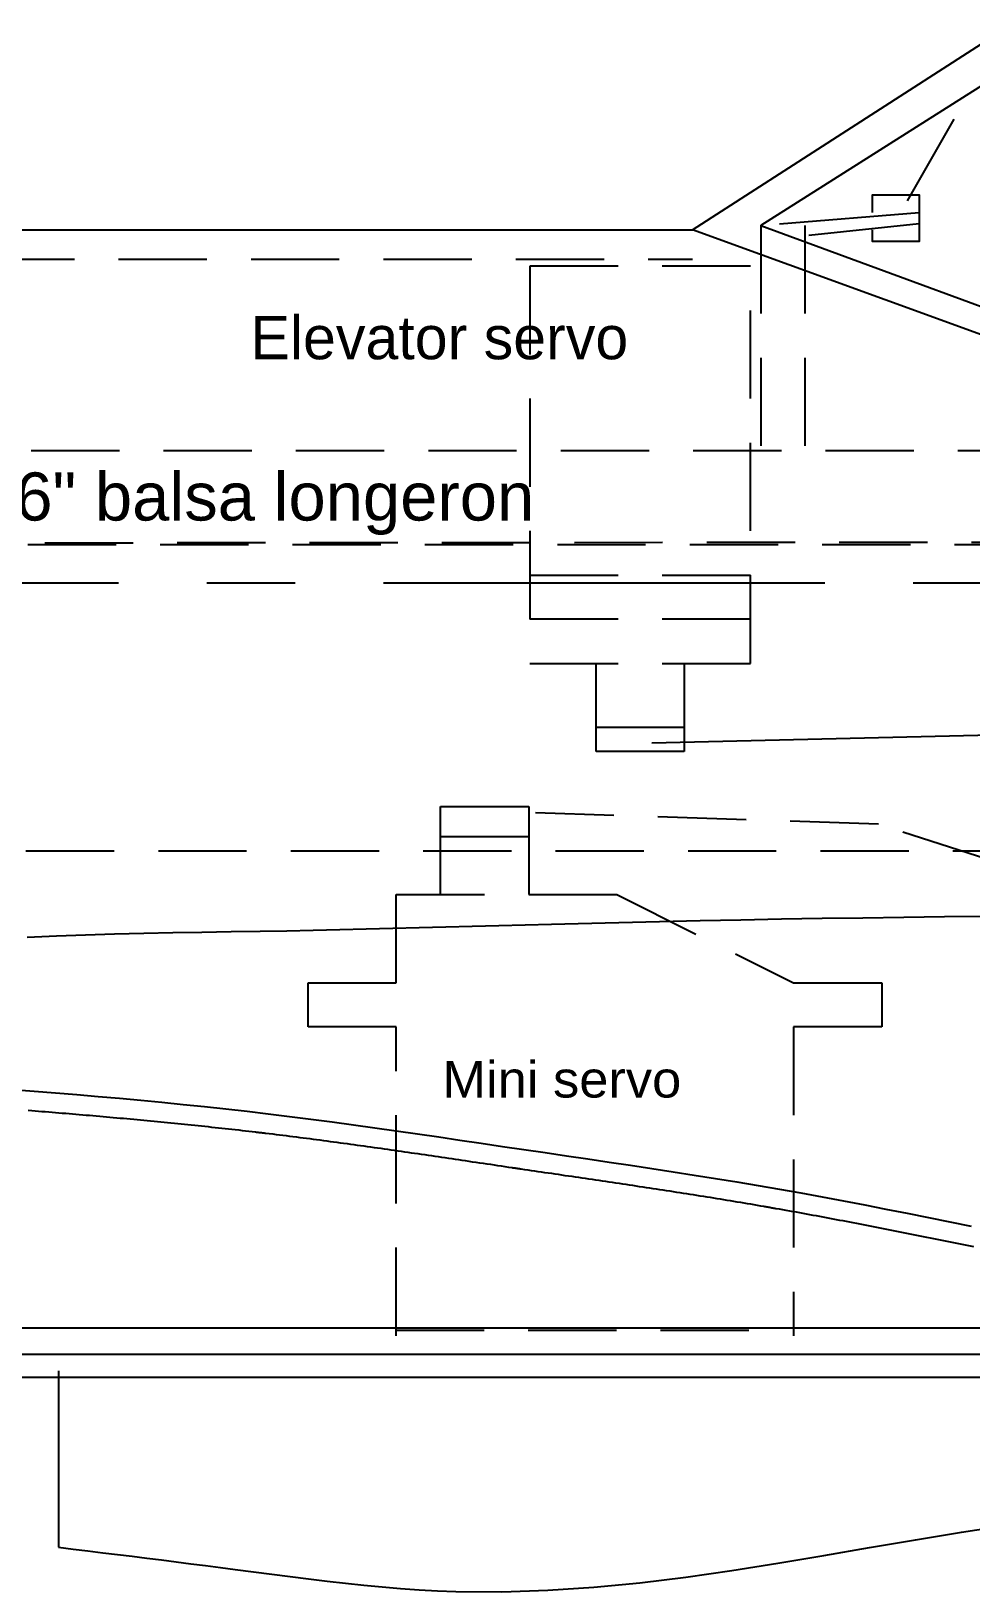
# Model space of a CAD drawing. Extents: x 1.4 to 41.2, y -1.3 to 26.5.
# Drawn here: x 10.38 to 13.041, y 15.64 to 20.061 of the extents above; entities that cross this region are included whole.
import ezdxf
from ezdxf.enums import TextEntityAlignment as Align

# ---------------------------------------------------------------- set-up
doc = ezdxf.new("R2010")
doc.units = 0
doc.linetypes.add('CENTER', pattern=[2, 1.25, -0.25, 0.25, -0.25])
doc.linetypes.add('HIDDEN', pattern=[0.375, 0.25, -0.125])
doc.layers.get('0').update_dxf_attribs({"color": 9, "linetype": 'CONTINUOUS'})

msp = doc.modelspace()

# ---------------------------------------------------------------- linework, layer by layer
at = {"color": 9, "linetype": 'CONTINUOUS'}
for p, q in [((12.8615, 19.5805), (12.9933, 19.811)), ((7.6272, 19.4981), (12.2522, 19.4981)), ((12.2522, 19.4981), (12.2522, 19.4981)), ((12.1369, 18.0445), (25.9042, 18.3739)), ((14.6697, 16.3862), (7.6818, 16.3862)), ((14.6697, 16.3123), (7.6818, 16.3123)), ((7.6772, 16.2481), (15.1772, 16.2481)), ((10.4572, 16.266), (10.4572, 15.766))]:
    msp.add_line(p, q, dxfattribs=at)
at = {"color": 9, "linetype": 'HIDDEN'}
for p, q in [((12.5714, 18.8857), (12.5714, 19.5107)), ((7.6272, 19.4148), (12.2522, 19.4148)), ((23.3794, 18.8723), (3.6198, 18.8723)), ((3.6679, 18.6065), (25.8772, 18.6231)), ((11.7919, 18.5199), (12.4169, 18.5199)), ((11.9793, 18.0888), (12.2294, 18.0888)), ((11.5417, 17.7795), (11.7917, 17.7795)), ((7.3648, 17.739), (14.8023, 17.739)), ((11.4123, 16.3813), (12.5321, 16.3813))]:
    msp.add_line(p, q, dxfattribs=at)
at = {"color": 9, "linetype": 'CONTINUOUS'}
for points in [[(12.2522, 19.4981), (12.2522, 19.4981), (13.1272, 20.0606), (13.1272, 20.0606)], [(13.0919, 19.9191), (12.4464, 19.5107), (13.4476, 19.1418)], [(12.7627, 19.5475), (12.7627, 19.5969), (12.8945, 19.5969), (12.8945, 19.4652), (12.7627, 19.4652), (12.7627, 19.4981)], [(12.4992, 19.5146), (12.8945, 19.5475), (12.8945, 19.5146), (12.5816, 19.4817)], [(13.6272, 18.9981), (13.6272, 18.9981), (12.2522, 19.4981)], [(10.3685, 17.4942), (10.4508, 17.4982), (10.5332, 17.5013), (10.6157, 17.5038), (10.6982, 17.5058), (10.7807, 17.5073), (10.8633, 17.5086), (10.9459, 17.5099), (11.0284, 17.5112), (11.1035, 17.5126), (11.1786, 17.5141), (11.2537, 17.5157), (11.3287, 17.5175), (11.4037, 17.5193), (11.4787, 17.5212), (11.5537, 17.5232), (11.6287, 17.5252), (11.7037, 17.5272), (11.7787, 17.5292), (11.8536, 17.5312), (11.9286, 17.5332), (12.0438, 17.536), (12.1591, 17.5387), (12.2743, 17.5413), (12.3895, 17.5436), (12.5048, 17.5458), (12.6201, 17.5477), (12.7354, 17.5495), (12.8507, 17.5511), (12.966, 17.5524), (13.0813, 17.5536)], [(10.3273, 17.0628), (10.3877, 17.0581), (10.4482, 17.0533), (10.5086, 17.0483), (10.569, 17.0431), (10.6293, 17.0378), (10.6897, 17.0323), (10.75, 17.0265), (10.8102, 17.0206), (10.8705, 17.0144), (10.9307, 17.0079), (10.9909, 17.0012), (11.051, 16.9941), (11.1115, 16.9867), (11.1718, 16.979), (11.2322, 16.971), (11.2926, 16.9628), (11.3529, 16.9544), (11.4132, 16.9459), (11.4735, 16.9372), (11.5337, 16.9284), (11.594, 16.9195), (11.6543, 16.9106), (11.7145, 16.9017), (11.7748, 16.8928), (11.8352, 16.8839), (11.8956, 16.875), (11.956, 16.8661), (12.0164, 16.8572), (12.0767, 16.8482), (12.1371, 16.8391), (12.1974, 16.8299), (12.2577, 16.8205), (12.318, 16.8109), (12.3782, 16.8011), (12.4384, 16.791), (12.4985, 16.7806), (12.559, 16.7698), (12.6194, 16.7587), (12.6798, 16.7474), (12.7402, 16.7359), (12.8005, 16.7241), (12.8608, 16.7122), (12.921, 16.7002), (12.9813, 16.6881), (13.0415, 16.6759)], [(10.3712, 17.0038), (10.3809, 17.0031), (10.3905, 17.0023), (10.4002, 17.0015), (10.4098, 17.0008), (10.4194, 17), (10.4291, 16.9992), (10.4387, 16.9984), (10.4484, 16.9976), (10.458, 16.9969), (10.4676, 16.9961), (10.4773, 16.9953), (10.4869, 16.9945), (10.4965, 16.9937), (10.5062, 16.9929), (10.5158, 16.992), (10.5254, 16.9912), (10.5351, 16.9904), (10.5447, 16.9896), (10.5543, 16.9888)], [(10.5543, 16.9888), (10.564, 16.9879), (10.5736, 16.9871), (10.5832, 16.9862), (10.5928, 16.9854), (10.6024, 16.9845), (10.6121, 16.9837), (10.6217, 16.9828), (10.6313, 16.982), (10.6409, 16.9811), (10.6505, 16.9802), (10.6602, 16.9793), (10.6698, 16.9785), (10.6794, 16.9776), (10.689, 16.9767), (10.6986, 16.9758), (10.7082, 16.9749), (10.7178, 16.974), (10.7274, 16.973), (10.737, 16.9721), (10.7467, 16.9712), (10.7563, 16.9703), (10.7659, 16.9693), (10.7755, 16.9684), (10.7851, 16.9674), (10.7947, 16.9665), (10.8043, 16.9655), (10.8139, 16.9645), (10.8235, 16.9635), (10.8331, 16.9626), (10.8426, 16.9616), (10.8522, 16.9606), (10.8618, 16.9596), (10.8714, 16.9586), (10.881, 16.9575), (10.8906, 16.9565), (10.9002, 16.9555), (10.9098, 16.9544), (10.9194, 16.9534), (10.929, 16.9524), (10.9385, 16.9513), (10.9481, 16.9502), (10.9577, 16.9492), (10.9673, 16.9481), (10.9769, 16.947), (10.9865, 16.9459), (10.9961, 16.9448), (11.0056, 16.9437), (11.0152, 16.9425), (11.0177, 16.9423), (11.0201, 16.942), (11.0225, 16.9417), (11.0249, 16.9414), (11.0274, 16.9411), (11.0298, 16.9408), (11.0322, 16.9405), (11.0346, 16.9402), (11.037, 16.94), (11.0395, 16.9397), (11.0419, 16.9394), (11.0443, 16.9391), (11.0539, 16.9379), (11.0635, 16.9368), (11.0731, 16.9356), (11.0826, 16.9344), (11.0922, 16.9332), (11.1018, 16.932), (11.1114, 16.9308), (11.1209, 16.9296), (11.1305, 16.9284), (11.1401, 16.9272), (11.1497, 16.926), (11.1592, 16.9247), (11.1688, 16.9235), (11.1784, 16.9223), (11.1879, 16.921), (11.1975, 16.9197), (11.2071, 16.9185), (11.2166, 16.9172), (11.2262, 16.9159), (11.2358, 16.9146), (11.2453, 16.9133), (11.2549, 16.912), (11.2644, 16.9107), (11.274, 16.9094), (11.2836, 16.9081), (11.2931, 16.9068), (11.3027, 16.9055), (11.3123, 16.9042), (11.3218, 16.9028), (11.3314, 16.9015), (11.341, 16.9002), (11.3505, 16.8988), (11.3601, 16.8975), (11.3697, 16.8961), (11.3792, 16.8948), (11.3888, 16.8934), (11.3984, 16.892), (11.4079, 16.8907), (11.4175, 16.8893), (11.4271, 16.8879), (11.4367, 16.8865), (11.4462, 16.8851), (11.4558, 16.8838), (11.4654, 16.8824), (11.4749, 16.881), (11.4845, 16.8796), (11.4941, 16.8782), (11.5036, 16.8768), (11.5132, 16.8754), (11.5228, 16.874), (11.5324, 16.8726), (11.542, 16.8712), (11.5515, 16.8698), (11.5611, 16.8684), (11.5707, 16.8669), (11.5803, 16.8655), (11.5898, 16.8641), (11.5994, 16.8627), (11.609, 16.8613), (11.6186, 16.8599), (11.6288, 16.8583), (11.6391, 16.8568), (11.6493, 16.8553), (11.6596, 16.8538), (11.6699, 16.8523), (11.6801, 16.8508), (11.6904, 16.8492), (11.7006, 16.8477), (11.7109, 16.8462), (11.7211, 16.8447), (11.7314, 16.8432), (11.7417, 16.8416), (11.7437, 16.8413), (11.7458, 16.841), (11.7479, 16.8407), (11.75, 16.8404), (11.7521, 16.8401), (11.7542, 16.8398), (11.7563, 16.8395), (11.7583, 16.8392), (11.7604, 16.8389), (11.7625, 16.8386), (11.7646, 16.8382), (11.7667, 16.8379), (11.7763, 16.8365), (11.7859, 16.8351), (11.7954, 16.8337), (11.805, 16.8323), (11.8146, 16.8309), (11.8242, 16.8295), (11.8338, 16.8281), (11.8434, 16.8267), (11.853, 16.8253), (11.8625, 16.8239), (11.8721, 16.8225), (11.8817, 16.821), (11.8913, 16.8196), (11.9009, 16.8182), (11.9105, 16.8168), (11.92, 16.8154), (11.9296, 16.814), (11.9392, 16.8126), (11.9488, 16.8112), (11.9584, 16.8098), (11.9679, 16.8084), (11.9775, 16.807), (11.9871, 16.8055), (11.9967, 16.8041), (12.0062, 16.8027), (12.0158, 16.8013), (12.0254, 16.7999), (12.0349, 16.7984), (12.0445, 16.797), (12.0541, 16.7956), (12.0636, 16.7942), (12.0732, 16.7927), (12.0828, 16.7913), (12.0923, 16.7899), (12.1019, 16.7884), (12.1115, 16.787), (12.121, 16.7855), (12.1306, 16.7841), (12.1401, 16.7826), (12.1497, 16.7812), (12.1592, 16.7797), (12.1688, 16.7782), (12.1783, 16.7768), (12.1879, 16.7753), (12.1974, 16.7738), (12.207, 16.7723), (12.2165, 16.7709), (12.2261, 16.7694), (12.2356, 16.7679), (12.2451, 16.7664), (12.2547, 16.7649), (12.2642, 16.7634), (12.2737, 16.7619), (12.2833, 16.7603)], [(12.2833, 16.7603), (12.2928, 16.7588), (12.3023, 16.7573), (12.3119, 16.7558), (12.3214, 16.7542), (12.3309, 16.7527), (12.3405, 16.7511), (12.35, 16.7496), (12.3595, 16.748), (12.369, 16.7464), (12.3785, 16.7449), (12.3881, 16.7433), (12.3976, 16.7417), (12.4071, 16.7401), (12.4166, 16.7385), (12.4261, 16.7369), (12.4356, 16.7352), (12.4452, 16.7336), (12.4547, 16.732), (12.4575, 16.7315), (12.4604, 16.731), (12.4632, 16.7305), (12.4661, 16.73), (12.4689, 16.7295), (12.4718, 16.729), (12.4746, 16.7285), (12.4775, 16.728), (12.4803, 16.7275), (12.4831, 16.727), (12.486, 16.7265), (12.4888, 16.726), (12.4983, 16.7243), (12.5078, 16.7227), (12.5173, 16.721), (12.5268, 16.7193), (12.5363, 16.7176), (12.5458, 16.7159), (12.5553, 16.7141), (12.5648, 16.7124), (12.5743, 16.7107), (12.5838, 16.709), (12.5933, 16.7072), (12.6028, 16.7055), (12.6123, 16.7037), (12.6218, 16.7019), (12.6313, 16.7002), (12.6407, 16.6984), (12.6502, 16.6966), (12.6597, 16.6948), (12.6692, 16.693), (12.6787, 16.6912), (12.6882, 16.6894), (12.6976, 16.6876), (12.7071, 16.6858), (12.7166, 16.6839), (12.7261, 16.6821), (12.7356, 16.6803), (12.7451, 16.6784), (12.7545, 16.6766), (12.764, 16.6748), (12.7735, 16.6729), (12.783, 16.6711), (12.7925, 16.6692), (12.8019, 16.6673), (12.8114, 16.6655), (12.8209, 16.6636), (12.8304, 16.6617), (12.8399, 16.6598), (12.8494, 16.658), (12.8588, 16.6561), (12.8683, 16.6542), (12.8778, 16.6523), (12.8873, 16.6504), (12.8968, 16.6485), (12.9063, 16.6466), (12.9157, 16.6447), (12.9252, 16.6428), (12.9347, 16.6409), (12.9442, 16.639), (12.9537, 16.6371), (12.9632, 16.6352), (12.9727, 16.6333), (12.9822, 16.6313), (12.9917, 16.6294), (13.0012, 16.6275), (13.0107, 16.6256), (13.0202, 16.6237), (13.0297, 16.6218), (13.0392, 16.6198), (13.0486, 16.6179)], [(10.4572, 15.766), (10.4988, 15.7609), (10.5404, 15.7558), (10.5821, 15.7507), (10.6237, 15.7455), (10.6654, 15.7404), (10.707, 15.7352), (10.7487, 15.73), (10.7904, 15.7248), (10.832, 15.7195), (10.8737, 15.7142), (10.9154, 15.7089), (10.9572, 15.7035), (11.0092, 15.6967), (11.0612, 15.6899), (11.1133, 15.6832), (11.1654, 15.6767), (11.2175, 15.6704), (11.2696, 15.6645), (11.3217, 15.659), (11.3738, 15.654), (11.4259, 15.6496), (11.478, 15.6459), (11.5301, 15.643), (11.5821, 15.641), (11.7126, 15.6399), (11.843, 15.6441), (11.9733, 15.6529), (12.1036, 15.6657), (12.2338, 15.6817), (12.364, 15.7003), (12.4941, 15.7208), (12.6242, 15.7426), (12.7543, 15.7649), (12.8844, 15.7871), (13.0145, 15.8085), (13.1446, 15.8285)]]:
    msp.add_lwpolyline(points, dxfattribs=at)
at = {"color": 9, "linetype": 'HIDDEN'}
for points in [[(12.4464, 19.5107), (12.4464, 19.5107), (12.4464, 18.8857)], [(12.4169, 19.3949), (12.4169, 19.3949), (11.7919, 19.3949), (11.7919, 18.2699), (12.4169, 18.2699), (12.4169, 19.3949)], [(3.6198, 18.8723), (3.6198, 18.8723), (3.6198, 18.6065), (25.8865, 18.6065)], [(12.4169, 18.2699), (12.4169, 18.3949), (11.7919, 18.3949)], [(12.2294, 18.2699), (12.2294, 18.0199), (11.9793, 18.0199), (11.9793, 18.2699)], [(11.5387, 17.6148), (11.5387, 17.8648), (11.7887, 17.8648), (11.7887, 17.6148)], [(13.7508, 16.4471), (13.4214, 17.0235), (13.8002, 17.4846), (12.7791, 17.814), (11.8075, 17.8469)], [(11.4137, 16.3648), (11.4137, 17.2398), (11.1637, 17.2398), (11.1637, 17.3648), (11.4137, 17.3648), (11.4137, 17.3648), (11.4137, 17.6148), (12.0387, 17.6148), (12.5387, 17.3648), (12.7887, 17.3648), (12.7887, 17.2398), (12.5387, 17.2398), (12.5387, 16.3648)]]:
    msp.add_lwpolyline(points, dxfattribs=at)
at = {"color": 9, "linetype": 'CENTER'}
msp.add_lwpolyline([(1.8772, 18.4981), (1.3772, 18.4981), (28.2523, 18.4981)], dxfattribs=at)

# ---------------------------------------------------------------- texts
at = {"color": 9}
for s, height, p, p2 in [('Elevator servo', 0.1225, (11.0006, 19.1314), (12.0705, 19.1314)), ('1/4" X 1/16" balsa longeron', 0.1361, (9.5079, 18.6745), (11.8043, 18.6745)), ('Mini servo', 0.1031, (11.544, 17.04), (12.2207, 17.04))]:
    msp.add_text(s, height=height, dxfattribs=at).set_placement(p, p2, align=Align.FIT)

doc.saveas('drawing.dxf')
